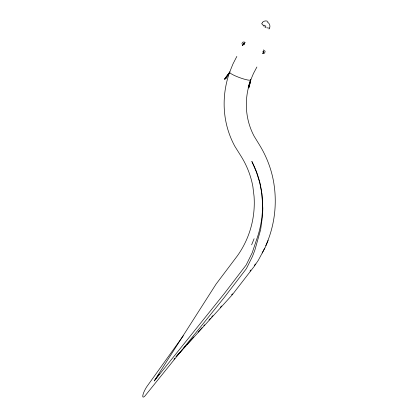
<?xml version="1.0" encoding="UTF-8"?>
<svg xmlns="http://www.w3.org/2000/svg" width="418" height="418" viewBox="0 0 418 418"><rect width="100%" height="100%" fill="white"/><g stroke="black" fill="none" stroke-linecap="round" stroke-linejoin="round"><path stroke-width="0.63" d="M243.433 43.273L243.37 43.848L243.934 43.754L242.659 45.233L243.934 44.292L243.94 43.759L245.1 42.39L244.023 44.198L243.987 43.174M262.734 53.196L262.964 53.514A1.97 0.387 -76.7 0 0 263.554 52.046L263.236 51.717M243.934 44.292L243.788 43.571M241.886 43.906L242.414 42.5M242.513 45.296L242.665 44.966M262.932 52.914L262.964 53.514M265.618 27.583L265.623 26.768L264.96 27.227M249.839 81.735L248.219 87.874L249.102 87.158L250.685 79.942M249.102 87.158L250.805 79.786L253.433 73.531L256.892 67.011M248.778 87.383L250.805 79.786L250.596 79.446M263.591 50.521L263.68 49.826M248.219 87.874L250.805 79.786A11.276 1.677 20.1 0 1 241.782 78.385A11.276 1.677 20.1 0 1 229.973 72.873M263.288 51.393L263.314 52.511A0.538 0.517 -62.6 0 0 263.58 51.508L263.549 51.205M229.952 71.943L225.929 78.809L224.429 79.221L229.597 72.277L232.957 63.975L236.844 56.414M251.626 244.849L254.092 238.73M268.137 240.434L265.294 247.31L258.287 260.341L254.16 266.449L232.189 294.904L176.15 356.758M243.819 44.047L244.055 43.587A0.543 0.522 -72.6 0 0 243.354 44.355L243.778 44.094M263.382 51.043L263.068 51.994M183.298 335.769L146.817 386.645A7.916 1.766 -61.7 0 0 142.857 395.287A7.916 1.766 -61.7 0 0 145.041 395.867L224.205 297.559L246.401 268.638L252.524 256.354L254.923 249.943L260.633 229.654L262.572 215.516L262.817 208.268L261.835 193.56L259.75 182.682L256.417 172.017L251.829 161.405A100.921 93.998 16.3 0 1 261.642 192.202A114.934 106.527 18.9 0 1 256.511 239.838L252.226 252.738L246.186 264.981L224.252 293.635L154.258 380.918L216.127 284.026L237.476 255.717A105.514 97.99 19.1 0 0 254.066 196.392L252.895 186.757A91.761 85.643 16.4 0 0 241.014 156.149L234.911 146.399A96.354 90.419 -41.5 0 1 229.597 72.277M154.258 380.918L159.242 374.063M264.552 53.076L265.127 51.654L264.578 50.301M224.429 79.221L229.863 72.027M250.032 271.042L250.816 270.033M250.565 80.094L250.805 79.786A73.119 68.625 -41.2 0 0 254.165 136.268L259.604 145.14A112.651 105.211 16.5 0 1 273.816 183.074L274.396 187.071A126.377 117.463 19.2 0 1 265.728 245.784M175.978 356.737L182.499 349.479M183.8 348.027L185.54 346.094M186.841 344.641L193.79 336.903M198.137 332.064L202.046 327.712M203.78 325.779L204.653 324.812M208.995 319.974L210.296 318.521M211.602 317.074L212.903 315.621M220.291 307.397L221.592 305.95M231.582 294.821L232.455 293.854M173.961 359.172L174.839 358.205M242.466 45.269L243.783 43.833M243.255 44.48L243.746 43.618M264.15 26.391L261.642 23.643L262.415 22.823M243.208 44.418L243.94 43.759L244.023 44.198M262.285 22.488C263.654 20.947 266.047 20.435 267.881 21.428M269.6 28.011L269.662 27.975A4.885 4.624 -69.1 0 0 267.53 22.222M242.806 42.171L244.243 41.92M263.727 53.588L264.171 53.384M268.591 28.037L266.726 27.781M265.9 26.229L263.852 25.085M264.693 248.031A126.377 117.463 19.2 0 1 262.185 252.989M255.408 263.977A126.377 117.463 19.2 0 1 254.343 265.477M269.662 27.975A4.812 4.556 -69.2 0 1 268.952 28.999M263.596 51.56L263.152 51.926L263.152 51.414L263.319 52.02L263.58 51.508"/></g></svg>
